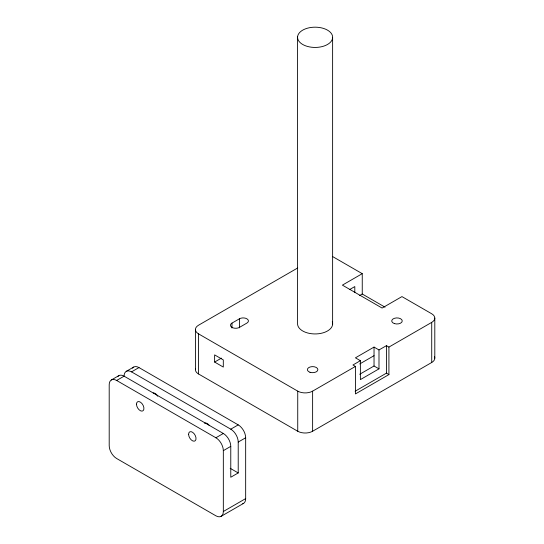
<?xml version="1.0" encoding="UTF-8"?>
<svg xmlns="http://www.w3.org/2000/svg" width="544" height="544" viewBox="0 0 544 544"><rect width="100%" height="100%" fill="white"/><g stroke="black" fill="none" stroke-linecap="round" stroke-linejoin="round"><path stroke-width="0.82" d="M297.738 267.94L198.492 325.244A10.526 6.079 0 0 0 198.492 333.839L198.492 373.946L297.738 431.242A10.526 6.079 0 0 0 312.623 431.242L431.718 362.488A10.526 6.079 0 0 0 434.445 356.619M111.377 379.95L118.823 375.652M126.262 371.355L133.708 367.057M245.664 498.61L223.332 511.503A10.526 6.079 60 0 1 215.886 515.8L116.64 458.504A10.526 6.079 60 0 1 109.201 445.611L109.201 384.764A10.526 6.079 60 0 1 116.64 380.467L124.086 376.169A10.526 6.079 60 0 1 131.526 371.872L138.972 367.574L238.218 424.878A10.526 6.079 60 0 1 245.664 437.77L245.664 498.61A10.526 6.079 60 0 1 242.746 503.751M231.989 323.095L239.428 318.798A5.263 3.04 0 0 1 246.874 318.798A5.263 3.04 0 0 1 246.874 323.095L239.428 327.393A5.263 3.04 0 0 1 231.989 327.393A5.263 3.04 0 0 1 231.989 323.095L231.989 328.025M385.036 307.17L362.25 294.012L362.25 273.673L342.4 285.131L382.099 308.054L401.948 296.596L431.718 313.779A10.526 6.079 0 0 1 431.718 322.374L431.718 362.488M214.622 362.059L223.305 367.071L223.305 359.91L214.622 354.892L214.622 362.059L221.388 358.149M349.697 289.517L354.804 286.566L354.804 292.441M359.543 295.576L362.25 294.012M116.64 380.467L215.886 437.764L223.332 433.473A10.526 6.079 60 0 1 230.772 446.359L230.772 477.238L238.218 472.94L238.218 442.061A10.526 6.079 60 0 0 230.772 429.175L131.526 371.872M230.772 429.175L238.218 424.878M378.991 349.955L374.034 347.086L355.422 357.83L360.386 360.692L360.386 379.603L378.991 368.859L378.991 349.955L386.437 345.658L388.919 347.086L431.718 322.374M360.386 360.692L352.94 364.99L355.422 366.425L355.422 393.931L388.919 374.592L388.919 347.086M198.492 333.839L297.738 391.136A10.526 6.079 0 0 0 312.623 391.136L355.422 366.425M359.72 363.95L374.034 355.681M223.332 511.503L223.332 450.656L230.772 446.359M238.218 442.061L245.664 437.77M359.72 374.258L374.034 365.996L378.991 368.859M355.13 391.238L386.437 373.157L388.919 374.592M221.15 516.324L243.481 503.431M332.472 256.482L362.25 273.673M223.332 433.473L124.086 376.169A10.526 6.079 60 0 0 117.64 376.747M230.166 468.296L238.218 472.94M434.799 318.077L434.799 358.19M386.437 345.658L386.437 373.157M374.034 347.086L374.034 365.996M332.622 37.896A17.544 10.132 0 0 1 305.47 45.778A17.544 10.132 0 0 1 307.224 28.261A17.544 10.132 0 0 1 332.622 37.896L332.622 324.394M312.623 391.136L312.623 431.242M297.738 391.136L297.738 431.242M297.588 36.727L297.588 323.224A17.544 10.132 0 0 0 316.384 333.914A17.544 10.132 0 0 0 332.289 321.756M239.428 318.798L239.428 327.842M195.412 329.542L195.412 369.648M204.571 423.259A5.263 3.04 60 0 1 209.066 425.17M215.886 437.764A10.526 6.079 60 0 1 223.332 450.656M153.238 392.938A5.263 3.04 60 0 1 157.733 396.216M132.525 368.152A10.526 6.079 60 0 1 138.972 367.574M198.492 373.946A10.526 6.079 0 0 1 195.5 368.859M188.598 434.262A5.263 3.04 60 0 0 194.174 441.204A5.263 3.04 60 0 0 194.174 433.765A5.263 3.04 60 0 0 188.598 434.262M136.49 404.178A5.263 3.04 60 0 0 142.072 411.128A5.263 3.04 60 0 0 142.072 403.682A5.263 3.04 60 0 0 136.49 404.178M309.992 372.28A5.263 3.04 0 0 0 317.886 369.648A5.263 3.04 0 0 0 309.992 367.016A5.263 3.04 0 0 0 309.992 372.28M394.352 323.578A5.263 3.04 0 0 0 402.247 320.946A5.263 3.04 0 0 0 394.352 318.315A5.263 3.04 0 0 0 394.352 323.578"/></g></svg>
